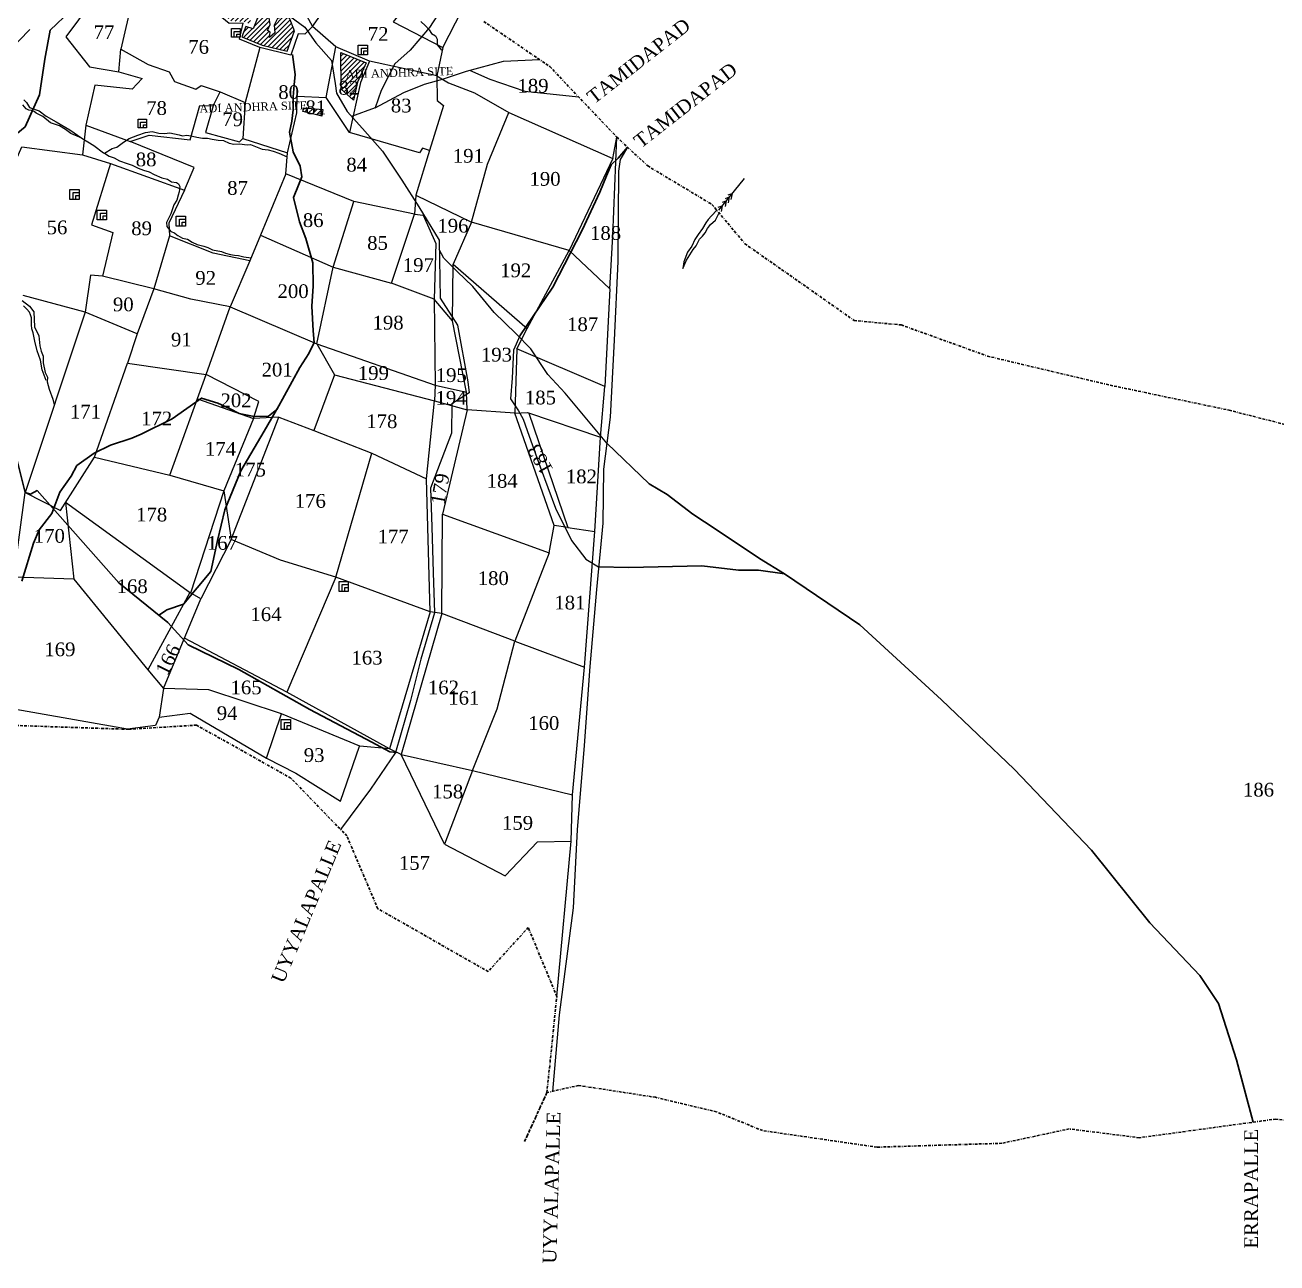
# Model space of a CAD drawing. Header units: inches. Extents: x 57 to 991, y -10 to 687.
# Drawn here: x 544.1 to 772.1, y 297.9 to 523.3 of the extents above; entities that cross this region are included whole.
import ezdxf

# ---------------------------------------------------------------- set-up
doc = ezdxf.new("R2010")
doc.units = ezdxf.units.IN
doc.header["$MEASUREMENT"] = 0
for name, pattern in [('ACAD_ISO02W100', [15, 12, -3]), ('ACAD_ISO07W100', [3, 0, -3]), ('BORDER', [1.75, 0.5, -0.25, 0.5, -0.25, 0, -0.25])]:
    doc.linetypes.add(name, pattern=pattern)
for name, color, linetype in [('CARTTRACK', 30, 'ACAD_ISO02W100'), ('NALA', 4, 'Continuous'), ('SQUAREWELL', 5, 'Continuous'), ('SURVEY_BND', 7, 'Continuous'), ('SURVEY_NO', 7, 'Continuous'), ('TEXT', 7, 'Continuous'), ('VILLAGE_AREA', 1, 'Continuous')]:
    doc.layers.add(name, color=color, linetype=linetype)
doc.layers.add('FOOTPATH', color=150, linetype='ACAD_ISO07W100', lineweight=30)
doc.layers.add('VILL_BOUNDARY', color=6, linetype='BORDER', lineweight=30)
doc.styles.get("Standard").update_dxf_attribs({"font": 'TIMES.TTF'})
doc.dimstyles.get("Standard").update_dxf_attribs({"dimtxt": 0.18, "dimasz": 0.18, "dimexe": 0.18, "dimexo": 0.0625, "dimgap": 0.09, "dimtad": 0, "dimtih": 1, "dimtoh": 1, "dimdec": 4, "dimzin": 0, "dimdsep": 46, "dimtxsty": 'Standard', "dimcen": 0.09, "dimadec": 0, "dimazin": 0, "dimtfac": 1, "dimtdec": 4, "dimtofl": 0, "dimtmove": 0, "dimatfit": 3, "dimfxl": 1, "dimtolj": 1, "dimtzin": 0, "dimarcsym": 0})

msp = doc.modelspace()

# ---------------------------------------------------------------- hatches: boundary and pattern name
at = {"layer": 'VILLAGE_AREA', "linetype": 'ByBlock'}
h = msp.add_hatch(dxfattribs=at)
h.set_pattern_fill('ANSI31', color=256, scale=5, angle=180, style=0)
h.set_pattern_definition([(225, (-515.27374, 89.3139), (0.44194174, -0.44194174), [])])
h.paths.add_polyline_path([(598.33, 507.95), (594.83, 508.24), (594.69, 507.59), (598.13, 506.76)])
h.paths.add_polyline_path([(606.19, 516.48), (601.6, 518.36), (601.65, 511.68), (603.89, 509.67), (604.63, 512.93)])
h.paths.add_polyline_path([(592.21, 524.56), (590.76, 524.78), (590.05, 524.54), (589.41, 523.29), (589.57, 521.94), (588.57, 521.07), (588.73, 522.01), (588.2, 522.34), (588.73, 523.44), (588.39, 525.45), (587.35, 525.81), (586.6, 525.1), (585.62, 522.67), (584.26, 523.08), (583.57, 521.19), (587.23, 519.69), (591.79, 518.6), (593.14, 522.27)])
h.paths.add_polyline_path([(586.41, 528.13), (583.83, 528.99), (577.7, 529.96), (577.59, 529.95), (576.84, 527.88), (581.66, 524.06), (584.12, 523.9), (585.23, 523.39), (585.37, 524), (584.72, 524.37), (585.25, 525.72), (585.72, 525.56)])
h.paths.add_polyline_path([(593.24, 528.17), (592, 529.27), (590.71, 528.46), (590.75, 527.83), (590.92, 526.41), (592.49, 525.54), (592.64, 524.7), (593.4, 524.78)])
h.paths.add_polyline_path([(590.54, 532.33), (591.19, 533.5), (588.11, 538.77), (585.01, 539.56), (584.01, 538.11), (577.7, 539.52), (577.5, 534.03), (578.36, 533.24), (577.87, 530.74), (577.78, 530.47), (581.38, 529.81), (581.61, 531.08), (580.58, 531.19), (580.77, 531.82), (581.8, 531.8), (582.22, 534.34), (579.9, 534.69), (580.07, 535.44), (582.35, 534.98), (582.96, 536.05), (582.8, 537.37), (584.23, 537.34), (584.32, 536.55), (585.13, 535.71), (585.07, 534.59), (587.44, 534.2), (587.37, 533.72), (584.99, 534.05), (583.87, 531.88), (582.99, 531.99), (582.68, 530.97), (584.14, 530.56), (584.06, 529.98), (582.71, 530.16), (582.61, 529.59), (577.78, 530.47), (577.59, 529.95), (577.7, 529.96), (583.83, 528.99), (586.41, 528.13), (586.73, 529.31), (588.38, 528.39), (588.52, 528.87), (589.11, 528.77), (589.25, 529.4), (589.78, 529.31)])
h.paths.add_polyline_path([(600.81, 513.48), (603.28, 513.48), (603.28, 511.44), (600.81, 511.44)], flags=9)
h.paths.add_polyline_path([(601.65, 514.91), (620.07, 515.5), (620.13, 513.45), (601.71, 512.86)], flags=9)
h.paths.add_polyline_path([(584.17, 530.33), (586.69, 530.33), (586.69, 528.28), (584.17, 528.28)], flags=24)
h.paths.add_polyline_path([(576.76, 528.85), (594.24, 529.41), (594.31, 527.36), (576.83, 526.79)], flags=9)

# ---------------------------------------------------------------- linework, layer by layer
at = {"linetype": 'ByBlock'}
for points in [[(672.84, 492.64), (672.65, 491.59)], [(671, 490.36), (670.28, 490.09)], [(671.04, 490.4), (670.84, 489.35)], [(671.74, 491.27), (671.02, 491)], [(671.77, 491.31), (671.58, 490.26)], [(672.31, 491.98), (671.59, 491.71)], [(672.81, 492.6), (672.08, 492.33)], [(672.34, 492.02), (672.15, 490.97)]]:
    msp.add_lwpolyline(points, dxfattribs=at)
at = {"layer": 'CARTTRACK', "linetype": 'ByBlock'}
for points in [[(620.76, 527.58), (617.73, 522.88), (614.22, 518.78), (611.43, 516.27), (608.93, 511.41), (607.83, 508.24), (603.55, 506.7)], [(592.3, 524.94), (595, 522.94), (597.05, 520.09), (599.91, 516.85), (600.52, 512.68), (600.79, 510.93), (602.76, 507.58), (605.53, 504.49), (609.16, 500.38), (612.68, 495.1), (615.8, 490.24), (619.48, 484.16), (619.67, 473.58), (622.82, 468.67), (624.69, 458.35), (624.98, 456.37), (621.78, 454.34), (621.73, 449.03), (617.92, 438.96), (618.16, 431.92), (618.39, 423.62), (618.63, 416.25), (616.18, 407.86), (614.3, 400.28), (611.52, 390.86), (606.96, 384.14), (601.55, 376.81)], [(607.83, 508.24), (613.03, 511.07), (616.84, 512.55), (620.11, 513.46), (624.5, 514.96), (631.21, 516.74), (637.77, 517.06)], [(625.04, 515.1), (628.75, 513.48), (635.1, 511.28), (644.89, 510.25)], [(653.82, 501.09), (652.47, 498.82), (652.15, 496.74), (652.02, 480.28), (651.38, 465.91), (650.67, 451.92), (649.42, 442.42), (649.3, 432.6), (648.15, 420.5), (646.95, 406.48), (645.91, 392.11), (644.66, 376.75), (643.92, 362.52), (641.35, 343.07), (640.14, 329.12)], [(650.05, 447.17), (642.46, 456.26), (639.29, 459.7), (636.21, 464.38), (633.46, 467.18), (629.54, 470.95), (625.62, 475.73), (622.78, 478.47), (620.36, 480.89), (619.51, 482.48)], [(634.2, 466.7), (633.01, 464.09), (632.82, 459), (632.52, 455.26), (633.96, 453.04), (634.81, 451.57), (635.86, 448.47), (637.92, 442.84), (640.7, 435.32), (643.61, 429.48), (646.22, 426.07), (648.54, 424.64)], [(568.42, 415.86), (569.63, 416.66)]]:
    msp.add_lwpolyline(points, dxfattribs=at)
at = {"layer": 'FOOTPATH', "linetype": 'ByBlock'}
for points in [[(557.18, 530.89), (555.48, 529.15), (552.36, 525.93), (548.65, 522.42), (547.66, 517.1), (546.66, 510.61), (544.05, 504.77), (537.89, 499.75), (533.72, 497.13), (528.84, 492.06), (522.59, 491.23), (516.78, 489.93), (514.03, 489.57), (512.18, 490), (510, 489.54), (505.95, 485.89), (502.04, 480.52), (496.48, 475.79), (493.99, 474.79)], [(592.78, 517.97), (593.26, 514.3), (593.06, 512.47), (592.92, 510.26), (592.92, 507.91), (592.64, 505.84), (592.26, 503.83), (592.88, 500.26), (594.17, 497.65), (594.45, 495.71), (593.86, 494.15), (592.96, 491.94), (594.03, 487.49), (595.21, 484.44), (596.49, 480.01), (596.53, 475.77), (596.32, 472.14), (596.56, 467.61), (596.74, 465.5), (595.77, 463.53), (594.14, 460.97), (589.95, 453.29), (588.38, 452.1), (585.79, 452.03), (583.08, 452.58), (581.42, 453.45), (579.2, 454.45), (576.22, 455.39), (570.83, 451.59), (565.22, 448.79), (563.52, 448.1), (559.6, 446.82), (556.66, 445.36), (553.5, 443.1), (552.43, 441.16), (550.42, 438.26), (548.96, 434.37), (546.64, 431.39), (545.6, 428.97), (543.46, 422.04)], [(653.82, 501.09), (652.09, 499.07), (650.83, 497.85), (649.96, 495.87), (648.77, 492.9), (645.53, 485.96), (640.22, 475.58), (634.2, 466.7)], [(525.2, 491.57), (523.45, 486.38), (527.19, 482.1), (530.19, 478.66), (532.03, 475.17), (534.8, 469.32), (537.44, 463.8), (539.64, 457.96), (540.79, 451.97), (542.48, 444.49), (544.07, 438.2), (545.02, 437.86), (546.24, 438.54), (561.17, 421.74), (570.04, 414.54), (573.8, 410.42), (583, 405.93), (595.94, 398.69), (607.21, 392.72), (610.53, 390.93), (611.78, 390.84)], [(590.31, 453.95), (587.59, 449.39), (583.36, 442.15), (580.47, 435.01), (579.11, 429.42), (577.89, 423.8), (572.92, 417.86), (569.9, 416.84), (568.42, 415.86)], [(650.05, 447.17), (657.78, 439.77), (661.01, 437.84), (665.71, 434.24), (669.94, 431.46), (677.82, 426.15), (682.43, 423.39)], [(648.54, 424.64), (654.06, 424.53), (667.32, 424.81), (674, 424.06), (677.67, 424.06), (682.43, 423.39), (696.15, 414.09), (711.01, 400.42), (724.22, 387.79), (738.33, 373.03), (748.94, 359.81), (758.04, 350.22), (761.46, 345.13), (764.72, 334.85), (767.77, 323.5)]]:
    msp.add_lwpolyline(points, dxfattribs=at)
at = {"layer": 'NALA', "linetype": 'ByBlock'}
for points in [[(616.17, 524), (617, 523.21), (617.66, 522.46), (618.11, 521.78), (618.83, 521.36), (619.13, 520.74), (619.16, 519.71), (619.81, 518.94), (620.07, 518.79)], [(544.27, 508.1), (543.68, 508.82)], [(543.81, 509.69), (544.32, 509.23), (544.89, 508.32), (546.61, 507.72), (547.89, 506.74), (549.7, 505.73), (552.22, 504.26), (554.43, 502.75), (556.57, 501.39), (558.35, 500.07), (558.51, 499.98), (559.35, 499.44), (560.29, 499.17), (561.25, 498.62), (562.65, 498.1), (563.6, 497.81), (564.69, 497.25), (565.64, 496.9), (566.67, 496.62), (567.6, 496.12), (569, 495.49), (569.98, 495.26), (570.76, 494.77), (571.64, 494.63), (572.04, 494.42), (572.27, 493.92), (572.13, 492.97), (571.96, 492.36), (571.71, 491.44), (571.14, 490.59), (570.86, 489.69), (570.62, 488.95), (570.16, 488.07), (569.81, 487.36), (569.89, 486.63), (570.12, 486.31), (570.6, 485.75), (571.31, 485.46), (571.71, 485.15), (571.87, 484.99), (572.73, 484.52), (573.63, 484.31), (574.47, 483.81), (575.44, 483.35), (576.6, 483.03), (577.38, 482.8), (578.19, 482.37), (579.85, 482.06), (580.59, 481.79), (581.5, 481.54), (582.21, 481.4), (582.94, 481.33), (583.94, 481.14), (585.24, 480.94)], [(554.43, 502.75), (552.37, 503.57), (551.42, 504.33), (550.33, 504.96), (548.71, 505.55), (547.3, 506.66), (546.09, 507.3), (545.72, 507.61), (545.24, 507.76), (544.72, 507.86), (544.27, 508.1)], [(558.51, 499.98), (559.91, 500.87), (560.75, 501.12), (562.02, 501.99), (563.01, 502.65), (564.62, 503.26), (566, 503.74), (567.24, 503.95), (568.44, 503.67), (569.49, 503.59), (570.45, 503.69), (572.15, 503.33), (572.76, 503.16), (573.52, 503.28), (574.54, 503.1), (575.36, 502.9), (576.37, 502.72), (577.32, 502.72), (578.14, 502.52), (579.26, 502.34), (580.23, 502.29), (581.25, 501.85), (582.06, 501.63), (583.16, 501.68), (584.02, 501.57), (584.51, 501.5), (585.15, 501.55), (586.06, 501.24), (587.24, 500.73), (588.34, 500.58), (589.28, 500.38), (590.3, 499.99), (591.8, 499.36)], [(670.05, 489.64), (669.12, 488.57), (668.52, 487.89), (668.06, 487.31), (667.48, 486.29), (666.65, 485.16), (666.07, 484.29), (665.52, 483.03), (664.73, 481.95), (664.07, 480.23), (663.89, 479), (664.55, 480.54), (665.13, 481.47), (665.77, 482.46), (666.32, 483.15), (666.89, 484.32), (667.44, 484.87), (667.95, 485.47), (668.39, 486.28), (668.94, 487.01), (669.85, 487.8), (670.48, 489.12)], [(543.55, 473.17), (544.84, 472.13), (545.67, 471.09), (545.8, 468.36), (546.54, 466.71), (546.72, 464.91), (547, 463.96), (547.38, 463), (547.35, 461.83), (547.75, 460.03), (548.13, 459.23), (548.06, 458.37), (548.48, 456.99), (549.11, 455.21), (549.39, 454.15)], [(547.91, 458.61), (547.16, 460.55), (546.9, 462.28), (546.29, 463.98), (545.83, 465.76), (545.54, 467.29), (545.31, 468.01), (545.25, 468.74), (545.25, 469.46), (545.25, 469.98), (545.08, 470.55), (544.84, 471.05), (544.38, 471.59), (543.8, 472.17)]]:
    msp.add_lwpolyline(points, dxfattribs=at)
at = {"layer": 'SQUAREWELL', "linetype": 'ByBlock'}
for points in [[(581.66, 522.69), (583.22, 522.69), (583.22, 521.12), (581.66, 521.12)], [(582.14, 522.16), (583.22, 522.16), (583.22, 521.12), (582.14, 521.12)], [(582.64, 521.66), (583.22, 521.66), (583.22, 521.12), (582.64, 521.12)], [(604.72, 519.7), (606.41, 519.7), (606.41, 517.9), (604.72, 517.9)], [(605.32, 519.15), (606.41, 519.15), (606.41, 517.9), (605.32, 517.9)], [(605.79, 518.61), (606.41, 518.61), (606.41, 517.9), (605.79, 517.9)], [(564.64, 506.17), (566.19, 506.17), (566.19, 504.6), (564.64, 504.6)], [(565.11, 505.64), (566.19, 505.64), (566.19, 504.6), (565.11, 504.6)], [(565.62, 505.14), (566.19, 505.14), (566.19, 504.6), (565.62, 504.6)], [(552.21, 493.37), (553.89, 493.37), (553.89, 491.57), (552.21, 491.57)], [(552.81, 492.83), (553.89, 492.83), (553.89, 491.57), (552.81, 491.57)], [(553.28, 492.28), (553.89, 492.28), (553.89, 491.57), (553.28, 491.57)], [(557.21, 489.64), (558.89, 489.64), (558.89, 487.84), (557.21, 487.84)], [(557.81, 489.1), (558.89, 489.1), (558.89, 487.84), (557.81, 487.84)], [(558.28, 488.56), (558.89, 488.56), (558.89, 487.84), (558.28, 487.84)], [(571.61, 488.51), (573.29, 488.51), (573.29, 486.71), (571.61, 486.71)], [(572.2, 487.97), (573.29, 487.97), (573.29, 486.71), (572.2, 486.71)], [(572.67, 487.43), (573.29, 487.43), (573.29, 486.71), (572.67, 486.71)], [(601.25, 421.96), (602.94, 421.96), (602.94, 420.15), (601.25, 420.15)], [(601.85, 421.41), (602.94, 421.41), (602.94, 420.15), (601.85, 420.15)], [(602.32, 420.87), (602.94, 420.87), (602.94, 420.15), (602.32, 420.15)], [(590.74, 396.82), (592.43, 396.82), (592.43, 395.02), (590.74, 395.02)], [(591.34, 396.28), (592.43, 396.28), (592.43, 395.02), (591.34, 395.02)], [(591.81, 395.74), (592.43, 395.74), (592.43, 395.02), (591.81, 395.02)]]:
    msp.add_lwpolyline(points, close=True, dxfattribs=at)
at = {"layer": 'SURVEY_BND', "linetype": 'ByBlock'}
for points in [[(585, 540.25), (588.37, 539.28), (589.47, 537.33), (592.26, 535.59), (594.12, 530.11), (593.9, 527.75), (596.42, 523.09), (599.08, 526.81), (602.53, 525.59), (606.08, 532.32), (595.36, 544.49)], [(606.08, 532.32), (612.95, 526.14), (611.09, 523.94), (620.18, 519.27), (623.63, 525.99)], [(558.23, 530.28), (551.48, 521.2), (555.78, 515.72), (561.13, 514.82), (561.49, 518.95)], [(586.82, 519.24), (583.14, 520.74), (583.78, 523.67), (581.23, 523.62), (576.23, 527.77), (566.87, 526.8), (563.55, 527.88), (561.49, 518.95), (566.46, 516.15), (570.28, 514.8), (571.28, 513.04), (575.16, 511.63), (576.16, 512.33), (579.63, 511.19), (584.15, 509.25)], [(536.98, 514.41), (544.95, 522.53)], [(596.42, 523.09), (595.05, 521.68), (593.79, 521.72), (592.47, 517.86), (586.82, 519.24), (584.15, 509.25), (583.73, 502.69), (591.86, 500.07), (593.54, 507.32), (593.61, 510.39), (598.93, 510.13), (600.69, 519.38)], [(620.18, 519.27), (619.05, 514.08), (606.79, 516.73), (600.69, 519.38), (596.42, 523.09)], [(606.79, 516.73), (605.16, 512.87), (603.19, 503.74), (598.93, 510.13)], [(561.13, 514.82), (565.41, 513.57), (563.54, 511.64), (556.74, 512.39), (555.12, 505.1), (563.22, 502.13), (566.68, 503.28), (574.13, 502.44), (575.91, 508.69), (578.35, 508.65), (579.63, 511.19)], [(619.05, 514.08), (619.13, 509.62), (620.29, 508.66), (617.73, 500.48), (616.44, 500.91), (615.93, 500.06), (603.19, 503.74)], [(619.05, 514.08), (621.18, 512.84), (625.93, 510.99), (632.17, 507.38), (651.11, 499.04), (651.85, 502.93)], [(578.35, 508.65), (576.91, 503.77), (583.15, 502.04), (583.73, 502.69)], [(615.25, 492.34), (625.38, 487.41), (628.32, 497.97), (632.17, 507.38)], [(555.12, 505.1), (554.55, 499.72), (559.63, 498.11), (573.12, 493.28), (574.89, 497.41), (563.22, 502.13)], [(643.17, 482.3), (650.58, 475.27), (651.16, 484.92), (651.85, 502.93)], [(540.58, 494.5), (543.49, 501.17), (554.55, 499.72)], [(617.73, 500.48), (615.25, 492.34), (614.99, 488.91), (603.94, 491.22), (591.55, 496.26), (591.86, 500.07)], [(559.63, 498.11), (556.16, 486.93), (560.05, 485.57), (558.16, 477.6), (556.01, 477.79), (555.02, 471.02), (543.69, 474.08)], [(651.11, 499.04), (643.17, 482.3), (625.38, 487.41)], [(591.55, 496.26), (586.96, 485.06), (585, 480.37), (578.35, 481.79), (570.36, 484.95)], [(573.12, 493.28), (570.27, 487.25), (570.36, 484.95), (567.5, 475.27), (558.16, 477.6)], [(586.96, 485.06), (600.19, 479.25), (603.94, 491.22)], [(600.19, 479.25), (610.81, 476.35), (614.99, 488.91)], [(614.99, 488.91), (616.59, 488.7), (618.86, 483.55), (618.56, 473.4), (610.81, 476.35)], [(625.38, 487.41), (622.07, 479.76), (635.54, 468.07), (643.17, 482.3)], [(585, 480.37), (581.4, 472.01), (597.24, 465.29), (600.19, 479.25)], [(633.28, 452.63), (624.61, 453.23), (624.45, 456.49), (621.93, 469.47), (622.07, 479.76)], [(585.68, 451.67), (586.66, 454.75), (577.06, 459.69), (581.4, 472.01), (574.26, 473.4), (567.5, 475.27), (564.48, 467.1), (555.02, 471.02)], [(650.58, 475.27), (649.69, 457.51), (633.66, 464.34), (635.54, 468.07)], [(621.93, 469.47), (618.56, 473.4), (618.78, 457.76), (624.45, 456.49)], [(555.02, 471.02), (544.07, 438.2), (550.51, 434.93), (556.69, 444.65), (562.74, 461.73)], [(564.48, 467.1), (562.74, 461.73), (577.06, 459.69)], [(597.24, 465.29), (618.78, 457.76)], [(597.24, 465.29), (600.4, 459.64), (618.64, 454.86)], [(633.66, 464.34), (633.28, 452.63), (635.59, 452.75), (648.9, 448.28), (649.69, 457.51)], [(556.69, 444.65), (570.41, 441.37), (577.06, 459.69)], [(600.4, 459.64), (596.68, 449.51), (607.2, 445.33), (617.19, 440.71), (618.64, 454.86)], [(618.78, 457.76), (618.64, 454.86), (624.61, 453.23)], [(575.45, 455.24), (585.68, 451.67)], [(590.26, 451.9), (585.68, 451.67), (580.24, 438.47), (581.61, 429.65)], [(600.69, 422.79), (590.61, 425.85), (581.61, 429.65), (590.26, 451.9), (596.68, 449.51)], [(624.61, 453.23), (620.09, 434.24), (639.52, 427.22), (640.44, 432.19), (633.28, 452.63)], [(635.84, 452.66), (642.91, 431.81), (640.44, 432.19)], [(642.91, 431.81), (647.86, 431.06), (648.9, 448.28)], [(617.83, 416.45), (600.69, 422.79), (607.2, 445.33)], [(570.41, 441.37), (580.24, 438.47), (574.19, 419.86), (551.42, 436.37)], [(619.96, 416.16), (617.83, 416.45), (617.19, 440.71)], [(551.42, 436.37), (552.94, 422.43), (542.03, 422.79), (544.07, 438.2)], [(633.27, 411.13), (619.96, 416.16), (620.09, 434.24)], [(639.52, 427.22), (633.27, 411.13), (645.99, 406.4), (647.86, 431.06)], [(581.61, 429.65), (576.1, 418.85), (574.07, 419.96), (566.4, 405.89), (569.3, 402.51), (576.1, 418.85)], [(552.94, 422.43), (566.4, 405.89)], [(600.69, 422.79), (591.73, 401.85), (573.11, 411.66)], [(617.83, 416.45), (610.42, 391.48), (591.73, 401.85)], [(619.96, 416.16), (612.59, 390.49), (610.42, 391.48)], [(612.59, 390.49), (625.59, 387.56), (630.06, 398.81), (633.27, 411.13)], [(625.59, 387.56), (643.77, 383.12), (645.99, 406.4)], [(569.3, 402.51), (568.49, 397.27), (574.11, 398.03), (588.05, 389.82), (590.77, 397.9)], [(610.42, 391.48), (605.07, 391.97), (590.77, 397.9), (577.55, 402.24), (569.3, 402.51)], [(568.49, 397.27), (567.84, 395.73), (562.7, 395.06), (536.81, 399.63)], [(588.05, 389.82), (593.4, 387.06), (601.52, 381.98), (604.97, 392.01)], [(620.44, 374.14), (612.59, 390.49)], [(625.59, 387.56), (620.44, 374.14), (631.54, 368.37), (637.43, 374.54), (643.54, 374.69), (643.77, 383.12)], [(640.93, 346.42), (643.54, 374.69)]]:
    msp.add_lwpolyline(points, dxfattribs=at)
at = {"layer": 'VILL_BOUNDARY'}
for points in [[(627.63, 523.99), (639.66, 515.76), (651.85, 502.93), (657.48, 497.68), (669.19, 490.66), (675.2, 483.5), (695.1, 469.52), (703.68, 468.71), (719.37, 463.04), (742.46, 457.58), (763.38, 453.19), (793.08, 445.59)], [(782.25, 322.64), (771.92, 324.07), (747.05, 320.67), (734.26, 322.28), (722.01, 319.66), (699.26, 318.95), (678.41, 321.97), (670, 325.39), (658.93, 328.03), (644.87, 330.19), (639.12, 328.88), (635.04, 319.97), (639.12, 328.88), (640.93, 346.42), (635.72, 358.95), (628.42, 350.95), (608.3, 362.39), (602.69, 375.64), (592.48, 386.16), (575.3, 395.82), (562.9, 395.06), (540.45, 395.82)]]:
    msp.add_lwpolyline(points, dxfattribs=at)
at = {"layer": 'VILLAGE_AREA', "linetype": 'ByBlock'}
for points in [[(583.57, 521.19), (587.23, 519.69), (591.79, 518.6), (593.14, 522.27), (592.21, 524.56), (590.76, 524.78), (590.05, 524.54), (589.41, 523.29), (589.57, 521.94), (588.57, 521.07), (588.73, 522.01), (588.2, 522.34), (588.73, 523.44), (588.39, 525.45), (587.35, 525.81), (586.6, 525.1), (585.62, 522.67), (584.26, 523.08), (583.57, 521.19)], [(601.6, 518.36), (606.19, 516.48), (604.63, 512.93), (603.89, 509.67), (601.65, 511.68), (601.6, 518.36)], [(594.83, 508.24), (598.33, 507.95), (598.13, 506.76), (594.69, 507.59), (594.83, 508.24)]]:
    msp.add_lwpolyline(points, dxfattribs=at)

# ---------------------------------------------------------------- texts
at = {"layer": 'SURVEY_NO', "char_height": 2.5, "width": 25.251, "attachment_point": 1}
for s, insert in [('{\\fTimes New Roman|b0|i0|c0|p18;77}', (556.56, 523.28)), ('{\\fTimes New Roman|b0|i0|c0|p18;72}', (606.49, 522.96)), ('{\\fTimes New Roman|b0|i0|c0|p18;76}', (573.79, 520.61)), ('{\\fTimes New Roman|b0|i0|c0|p18;82}', (601.15, 513.15)), ('{\\fTimes New Roman|b0|i0|c0|p18;189}', (633.76, 513.52)), ('{\\fTimes New Roman|b0|i0|c0|p18;80}', (590.19, 512.37)), ('{\\fTimes New Roman|b0|i0|c0|p18;78}', (566.12, 509.47)), ('{\\fTimes New Roman|b0|i0|c0|p18;81}', (595.13, 509.6)), ('{\\fTimes New Roman|b0|i0|c0|p18;83}', (610.69, 509.92)), ('{\\fTimes New Roman|b0|i0|c0|p18;79}', (579.99, 507.42)), ('{\\fTimes New Roman|b0|i0|c0|p18;88}', (564.22, 500.11)), ('{\\fTimes New Roman|b0|i0|c0|p18;191}', (621.98, 500.77)), ('{\\fTimes New Roman|b0|i0|c0|p18;84}', (602.58, 499.15)), ('{\\fTimes New Roman|b0|i0|c0|p18;87}', (580.88, 494.91)), ('{\\fTimes New Roman|b0|i0|c0|p18;190}', (635.95, 496.57)), ('{\\fTimes New Roman|b0|i0|c0|p18;86}', (594.66, 489.05)), ('{\\fTimes New Roman|b0|i0|c0|p18;196}', (619.17, 488.04)), ('{\\fTimes New Roman|b0|i0|c0|p18;56}', (547.99, 487.73)), ('{\\fTimes New Roman|b0|i0|c0|p18;89}', (563.4, 487.57)), ('{\\fTimes New Roman|b0|i0|c0|p18;188}', (646.98, 486.71)), ('{\\fTimes New Roman|b0|i0|c0|p18;85}', (606.38, 484.9)), ('{\\fTimes New Roman|b0|i0|c0|p18;197}', (612.87, 480.87)), ('{\\fTimes New Roman|b0|i0|c0|p18;192}', (630.61, 479.91)), ('{\\fTimes New Roman|b0|i0|c0|p18;92}', (575.07, 478.53)), ('{\\fTimes New Roman|b0|i0|c0|p18;200}', (590.06, 476.11)), ('{\\fTimes New Roman|b0|i0|c0|p18;90}', (560.07, 473.7)), ('{\\fTimes New Roman|b0|i0|c0|p18;198}', (607.36, 470.38)), ('{\\fTimes New Roman|b0|i0|c0|p18;187}', (642.8, 470.09)), ('{\\fTimes New Roman|b0|i0|c0|p18;91}', (570.64, 467.3)), ('{\\fTimes New Roman|b0|i0|c0|p18;193}', (627.1, 464.55)), ('{\\fTimes New Roman|b0|i0|c0|p18;201}', (587.15, 461.82)), ('{\\fTimes New Roman|b0|i0|c0|p18;199}', (604.68, 461.2)), ('{\\fTimes New Roman|b0|i0|c0|p18;195}', (618.87, 460.82)), ('{\\fTimes New Roman|b0|i0|c0|p18;202}', (579.66, 456.22)), ('{\\fTimes New Roman|b0|i0|c0|p18;194}', (618.83, 456.69)), ('{\\fTimes New Roman|b0|i0|c0|p18;185}', (635.11, 456.74)), ('{\\fTimes New Roman|b0|i0|c0|p18;171}', (552.23, 454.17)), ('{\\fTimes New Roman|b0|i0|c0|p18;172}', (565.2, 452.92)), ('{\\fTimes New Roman|b0|i0|c0|p18;178}', (606.22, 452.42)), ('{\\fTimes New Roman|b0|i0|c0|p18;174}', (576.83, 447.4)), ('175', (582.27, 443.61)), ('{\\fTimes New Roman|b0|i0|c0|p18;184}', (628.14, 441.56)), ('{\\fTimes New Roman|b0|i0|c0|p18;182}', (642.57, 442.37)), ('{\\fTimes New Roman|b0|i0|c0|p18;176}', (593.19, 437.91)), ('{\\fTimes New Roman|b0|i0|c0|p18;178}', (564.29, 435.42)), ('{\\fTimes New Roman|b0|i0|c0|p18;170}', (545.65, 431.54)), ('{\\fTimes New Roman|b0|i0|c0|p18;177}', (608.29, 431.43)), ('{\\fTimes New Roman|b0|i0|c0|p18;167}', (577.17, 430.26)), ('{\\fTimes New Roman|b0|i0|c0|p18;168}', (560.74, 422.37)), ('{\\fTimes New Roman|b0|i0|c0|p18;180}', (626.52, 423.84)), ('{\\fTimes New Roman|b0|i0|c0|p18;181}', (640.47, 419.39)), ('{\\fTimes New Roman|b0|i0|c0|p18;164}', (585.11, 417.27)), ('{\\fTimes New Roman|b0|i0|c0|p18;169}', (547.57, 410.88)), ('{\\fTimes New Roman|b0|i0|c0|p18;163}', (603.52, 409.36)), ('{\\fTimes New Roman|b0|i0|c0|p18;165}', (581.49, 403.94)), ('{\\fTimes New Roman|b0|i0|c0|p18;162}', (617.44, 403.93)), ('{\\fTimes New Roman|b0|i0|c0|p18;161}', (621.15, 402.05)), ('{\\fTimes New Roman|b0|i0|c0|p18;94}', (578.98, 399.25)), ('{\\fTimes New Roman|b0|i0|c0|p18;160}', (635.72, 397.45)), ('{\\fTimes New Roman|b0|i0|c0|p18;93}', (594.83, 391.61)), ('{\\fTimes New Roman|b0|i0|c0|p18;158}', (618.21, 384.98)), ('{\\fTimes New Roman|b0|i0|c0|p18;186}', (765.92, 385.32)), ('{\\fTimes New Roman|b0|i0|c0|p18;159}', (630.94, 379.27)), ('{\\fTimes New Roman|b0|i0|c0|p18;157}', (612.16, 371.97))]:
    msp.add_mtext(s, dxfattribs=dict(at, insert=insert))
for s, insert, rotation in [('{\\fTimes New Roman|b0|i0|c0|p18;183}', (638.2, 441.11), 119.4775), ('{\\fTimes New Roman|b0|i0|c0|p18;179}', (617.93, 436.29), 79.6838), ('{\\fTimes New Roman|b0|i0|c0|p18;166}', (567.71, 405.79), 63.409)]:
    msp.add_mtext(s, dxfattribs=dict(at, insert=insert, rotation=rotation))
at = {"layer": 'TEXT', "linetype": 'ByBlock'}
for p in [(602.49, 513.61), (575.84, 507.37)]:
    msp.add_text('ADI ANDHRA SITE', height=1.5, rotation=1.8371, dxfattribs=at).set_placement(p)
at = {"layer": 'TEXT', "char_height": 2.5, "width": 25.251, "attachment_point": 1}
for s, insert, rotation in [('TAMIDAPAD', (646.14, 510.8), 38.0602), ('TAMIDAPAD', (654.67, 502.74), 38.0602), ('UYYALAPALLE', (588.82, 349.57), 67.4578), ('UYYALAPALLE ', (638.32, 297.78), 88.3659), ('ERRAPALLE', (766.14, 300.48), 90)]:
    msp.add_mtext(s, dxfattribs=dict(at, insert=insert, rotation=rotation))

# ---------------------------------------------------------------- leaders
at = {"linetype": 'ByBlock'}
msp.add_leader([(675.06, 495.4), (670.4, 489.61)], dimstyle='Standard', override={"dimgap": 0.09, "dimtad": 0}, dxfattribs=at)

doc.saveas('drawing.dxf')
